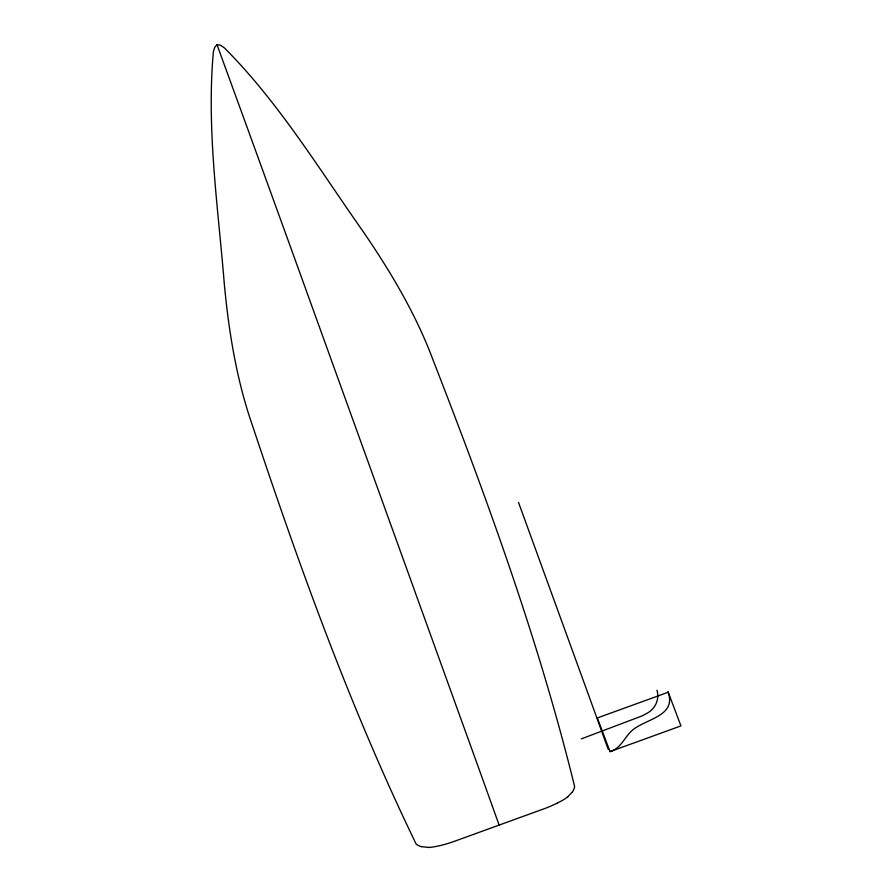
<?xml version="1.0" encoding="UTF-8"?>
<svg xmlns="http://www.w3.org/2000/svg" width="892" height="892" viewBox="0 0 892 892"><rect width="100%" height="100%" fill="white"/><g stroke="black" fill="none" stroke-linecap="round" stroke-linejoin="round"><path stroke-width="1.34" d="M572.463 791.828L567.736 796.801M557.433 803.045L555.382 804.038A52.851 15.186 -19.9 0 1 545.659 808.208L452.578 841.981A52.851 15.186 -19.9 0 1 442.41 845.025L440.202 845.56M572.541 791.806A79.388 22.813 -19.9 0 0 574.626 786.554C538.813 640.791 487.333 499.431 432.932 359.688C415.828 313.984 390.729 271.926 363.289 231.764C319.169 169.157 278.817 102.48 224.539 48.034A39.583 37.921 -20.7 0 0 223.301 47.109L221.116 45.693A13.057 12.499 -20.7 0 0 219.923 45.102L217.012 44.734L215.017 46.886A13.057 12.499 -20.7 0 0 214.481 48.101L213.701 50.588A39.583 37.921 -20.7 0 0 213.344 52.093C206.442 129.373 218.094 207.145 224.327 284.191C228.854 331.98 236.525 379.702 252.347 425.183C299.712 567.457 350.734 708.939 416.129 844.044A79.388 22.813 -19.9 0 0 421.269 846.664M581.316 738.877L642.028 715.942A23.426 6.735 -19.9 0 0 646.209 713.689C654.895 709.586 659.857 699.596 656.958 690.252M610.039 751.621L680.942 725.91L668.219 692.248L597.317 717.96L610.039 751.621C619.472 749.024 623.653 739.691 629.596 732.945C641.839 718.606 677.619 718.027 667.996 691.657M428.238 847.389L421.347 846.631M518.52 502.419L584.951 685.056A486.764 1.951 70.1 0 1 592.734 706.531L608.188 749.258M217.012 44.734L245.835 123.798A222.231 0.892 70.1 0 1 250.329 136.153L253.072 143.701A209.297 0.836 70.1 0 1 256.517 153.201L287.235 237.93A192.795 0.769 70.1 0 1 291.439 249.559L476.807 762.939A434.582 1.739 70.1 0 1 479.539 770.51L492.417 806.368M440.213 845.538A31.566 9.065 -19.9 0 1 428.082 847.5M492.406 806.335A193.82 0.78 70.1 0 1 499.185 825.278M567.925 796.79A31.566 9.065 -19.9 0 1 557.411 803.034"/></g></svg>
